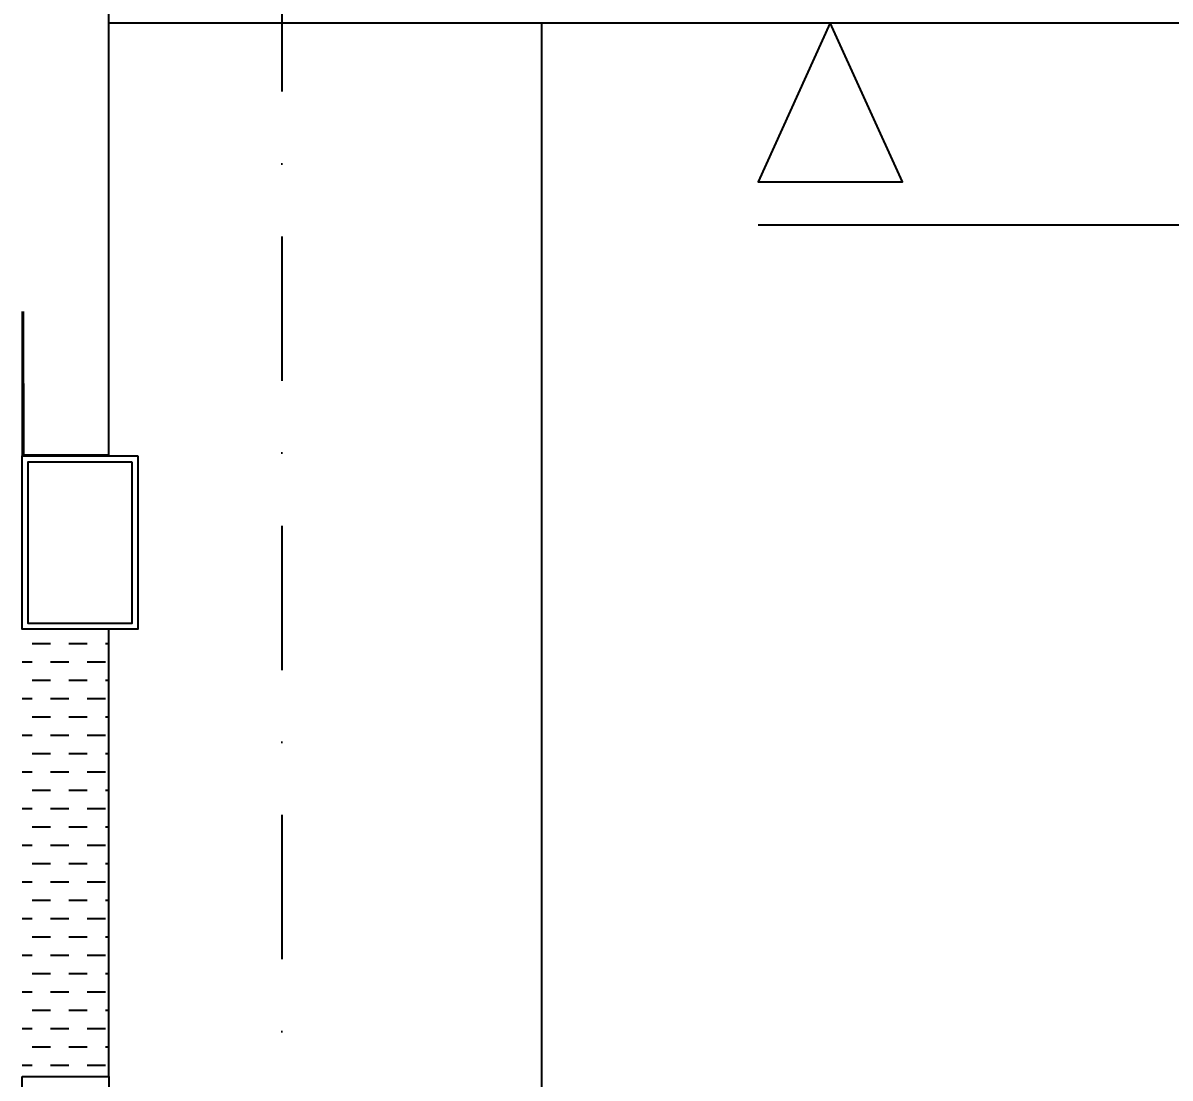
# Model space of a CAD drawing. Header units: centimetres. Extents: x 77182 to 116086, y 20619 to 33555.
# Drawn here: x 81714.2 to 81912.9, y 22352.7 to 22535.4 of the extents above; entities that cross this region are included whole.
import ezdxf

# ---------------------------------------------------------------- set-up
doc = ezdxf.new("R2010")
doc.units = ezdxf.units.CM
doc.header["$LTSCALE"] = 100
doc.linetypes.add('DASHDOT2', pattern=[0.5, 0.25, -0.125, 0, -0.125])
for name, color, linetype in [('A-ANNO-DIMS', 187, 'Continuous'), ('A-ANNO-GRID', 155, 'DASHDOT2'), ('A-ELEV-01', 255, 'Continuous'), ('A-WALL', 134, 'Continuous'), ('A-WALL-HTCH', 8, 'Continuous'), ('A-WALL-STEL', 202, 'Continuous'), ('S-STEL', 3, 'Continuous')]:
    doc.layers.add(name, color=color, linetype=linetype)
doc.styles.add('Fields_100', font='act_simplex.shx', dxfattribs={"width": 0.8, "height": 20})
doc.dimstyles.new('FIELDS_100', dxfattribs={"dimscale": 0, "dimtxt": 20, "dimasz": 5, "dimexe": 5, "dimexo": 5, "dimgap": 5, "dimtad": 0, "dimdec": 0, "dimzin": 0, "dimdsep": 46, "dimtxsty": 'Fields_100', "dimblk": 'DOT', "dimcen": 0.09, "dimclrt": 50, "dimadec": 0, "dimazin": 0, "dimtfac": 1, "dimtdec": 0, "dimtix": 1, "dimtofl": 0, "dimtmove": 1, "dimatfit": 3, "dimfxl": 5, "dimfxlon": 1, "dimtolj": 1, "dimtzin": 0, "dimarcsym": 0})

# ---------------------------------------------------------------- blocks, each defined once
blk = doc.blocks.new('_Dot')
at = {"color": 0, "linetype": 'ByBlock', "lineweight": -2}
blk.add_line((-0.5, 0), (-1, 0), dxfattribs=at)
at = {"color": 0, "linetype": 'ByBlock', "const_width": 0.5}
blk.add_lwpolyline([(-0.25, 0, 1), (0.25, 0, 1)], format="xyb", close=True, dxfattribs=at)
blk = doc.blocks.new('*D87')
at = {"layer": 'A-ANNO-DIMS', "color": 0, "lineweight": -2, "transparency": 16777216}
for p, q in [((81690.96, 22763.33), (81680.96, 22763.33)), ((81685.96, 22758.33), (81685.96, 22338.7)), ((81685.96, 21867.92), (81685.96, 22287.56)), ((81690.96, 21862.92), (81680.96, 21862.92))]:
    blk.add_line(p, q, dxfattribs=at)
at = {"layer": 'DEFPOINTS', "color": 0, "transparency": 16777216}
for p in [(81829.95, 22763.33), (81685.96, 21862.92), (81829.95, 21862.92)]:
    blk.add_point(p, dxfattribs=at)
at = {"layer": 'A-ANNO-DIMS', "color": 0, "lineweight": -2, "transparency": 16777216, "xscale": 5, "yscale": 5, "zscale": 5}
for p, rotation in [((81685.96, 22763.33), 90), ((81685.96, 21862.92), 270)]:
    blk.add_blockref('_Dot', p, dxfattribs=dict(at, rotation=rotation))
at = {"layer": 'A-ANNO-DIMS', "color": 50, "transparency": 16777216, "insert": (81685.96, 22313.13), "char_height": 20, "attachment_point": 5, "rotation": 90, "style": 'Fields_100'}
blk.add_mtext('\\A1;900', dxfattribs=at)

msp = doc.modelspace()

# ---------------------------------------------------------------- hatches: boundary and pattern name
at = {"layer": 'A-WALL-HTCH'}
h = msp.add_hatch(dxfattribs=at)
h.set_pattern_fill('DASH', color=256)
h.set_pattern_definition([(0, (102292.9743, 86832.8125), (3.175, 3.175), [3.175, -3.175])])
h.paths.add_polyline_path([(81729.07, 22430.41), (81714.07, 22430.41), (81714.07, 22352.91), (81729.07, 22352.91)])

# ---------------------------------------------------------------- linework, layer by layer
at = {"elevation": 0}
msp.add_lwpolyline([(81804.04, 22535.41), (83184.04, 22535.41)], dxfattribs=at)
at = {"layer": 'A-ANNO-DIMS', "elevation": 0}
msp.add_lwpolyline([(81854.04, 22535.41), (81841.54, 22507.91), (81866.54, 22507.91)], close=True, dxfattribs=at)
msp.add_lwpolyline([(82056.69, 22500.41), (81841.54, 22500.41)], dxfattribs=at)
at = {"layer": 'A-ANNO-GRID'}
msp.add_line((81759.07, 23450.33), (81759.07, 21881.86), dxfattribs=at)
at = {"layer": 'A-ELEV-01'}
msp.add_line((81729.04, 22763.51), (81729.04, 22460.41), dxfattribs=at)
for points in [[(81729.04, 22535.41), (81804.04, 22535.41)], [(81804.04, 22535.41), (81804.04, 21935.41)]]:
    msp.add_lwpolyline(points, dxfattribs=at)
at = {"layer": 'A-WALL'}
msp.add_lwpolyline([(81729.07, 22352.91), (81729.07, 22430.41)], dxfattribs=at)
at = {"layer": 'A-WALL-STEL', "ltscale": 100, "elevation": 0}
for points in [[(81714.04, 22485.41), (81714.07, 22460.41), (81729.04, 22460.41)], [(81714.24, 22485.41), (81714.27, 22460.61), (81729.04, 22460.61)]]:
    msp.add_lwpolyline(points, dxfattribs=at)
at = {"layer": 'S-STEL', "elevation": 0}
for points in [[(81734.07, 22460.41), (81734.07, 22430.41), (81714.07, 22430.41), (81714.07, 22460.41)], [(81733.07, 22459.41), (81733.07, 22431.41), (81715.07, 22431.41), (81715.07, 22459.41)]]:
    msp.add_lwpolyline(points, close=True, dxfattribs=at)
at = {"layer": 'S-STEL'}
msp.add_lwpolyline([(81714.07, 22352.91), (81729.07, 22352.91), (81729.07, 22337.91), (81714.07, 22337.91)], close=True, dxfattribs=at)

# ---------------------------------------------------------------- dimensions: what is measured, and where the dimension line sits
at = {"layer": 'A-ANNO-DIMS'}
dim = msp.add_linear_dim(base=(81685.96, 21862.92), p1=(81829.95, 22763.33), p2=(81829.95, 21862.92), angle=90, dimstyle='FIELDS_100', override={"dimscale": 1}, dxfattribs=at)
dim.commit()
dim.dimension.update_dxf_attribs({"geometry": '*D87', "text_midpoint": (81685.96, 22313.13)})

doc.saveas('drawing.dxf')
